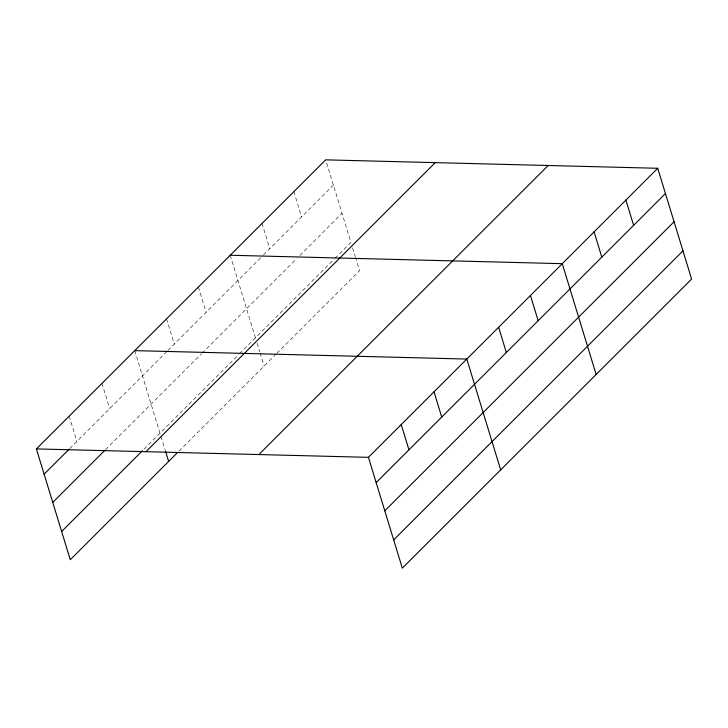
<?xml version="1.0" encoding="UTF-8"?>
<svg xmlns="http://www.w3.org/2000/svg" width="728" height="728" viewBox="0 0 728 728"><rect width="100%" height="100%" fill="white"/><g stroke="black" fill="none" stroke-linecap="round" stroke-linejoin="round"><path stroke-width="0.55" stroke-dasharray="3.64 2.73" d="M69.706 448.594L167.14 351.242M167.931 350.441L262.599 255.846M263.39 255.055L333.397 185.103M105.524 449.658L201.219 354.036M202.02 353.244L296.687 258.649M299.863 255.464L342.033 213.34M144.007 449.185L238.757 354.509M239.548 353.717L334.216 259.123M335.017 258.322L350.923 242.424L325.68 159.851M178.97 451.105L276.03 354.126M276.822 353.335L359.559 270.661L355.573 257.63M352.579 247.857L355.237 256.547M293.857 191.646L301.574 216.899M262.034 223.441L269.76 248.694M230.212 255.246L255.464 337.819M257.12 343.243L259.778 351.933M260.105 353.016L264.091 366.048M198.398 287.041L206.115 312.285M166.576 318.837L174.292 344.089M134.753 350.632L160.661 435.371M160.997 436.463L165.311 450.577M101.966 383.392L109.691 408.645M69.187 416.152L76.904 441.396"/><path stroke-width="1.09" d="M177.386 452.698L70.279 559.714L36.4 448.912L325.68 159.851L657.721 168.286L691.6 279.088L402.32 568.149L368.441 457.339L657.721 168.286M44.117 474.155L68.905 449.394M52.753 502.393L104.732 450.459M61.643 531.486L142.406 450.778M145.973 451.688L435.253 162.635M258.868 454.554L548.148 165.502M376.167 482.591L665.447 193.539M384.794 510.819L674.073 221.767M393.693 539.912L682.964 250.86M230.212 255.246L562.262 263.673L596.141 374.483M134.753 350.632L466.803 359.059L500.673 469.869M36.4 448.912L368.441 457.339M625.898 200.082L633.624 225.334M594.084 231.877L601.801 257.13M530.439 295.468L538.165 320.72M498.616 327.263L506.342 352.516M434.015 391.819L441.732 417.071M401.228 424.579L408.954 449.831M165.647 451.66L168.632 461.434"/></g></svg>
